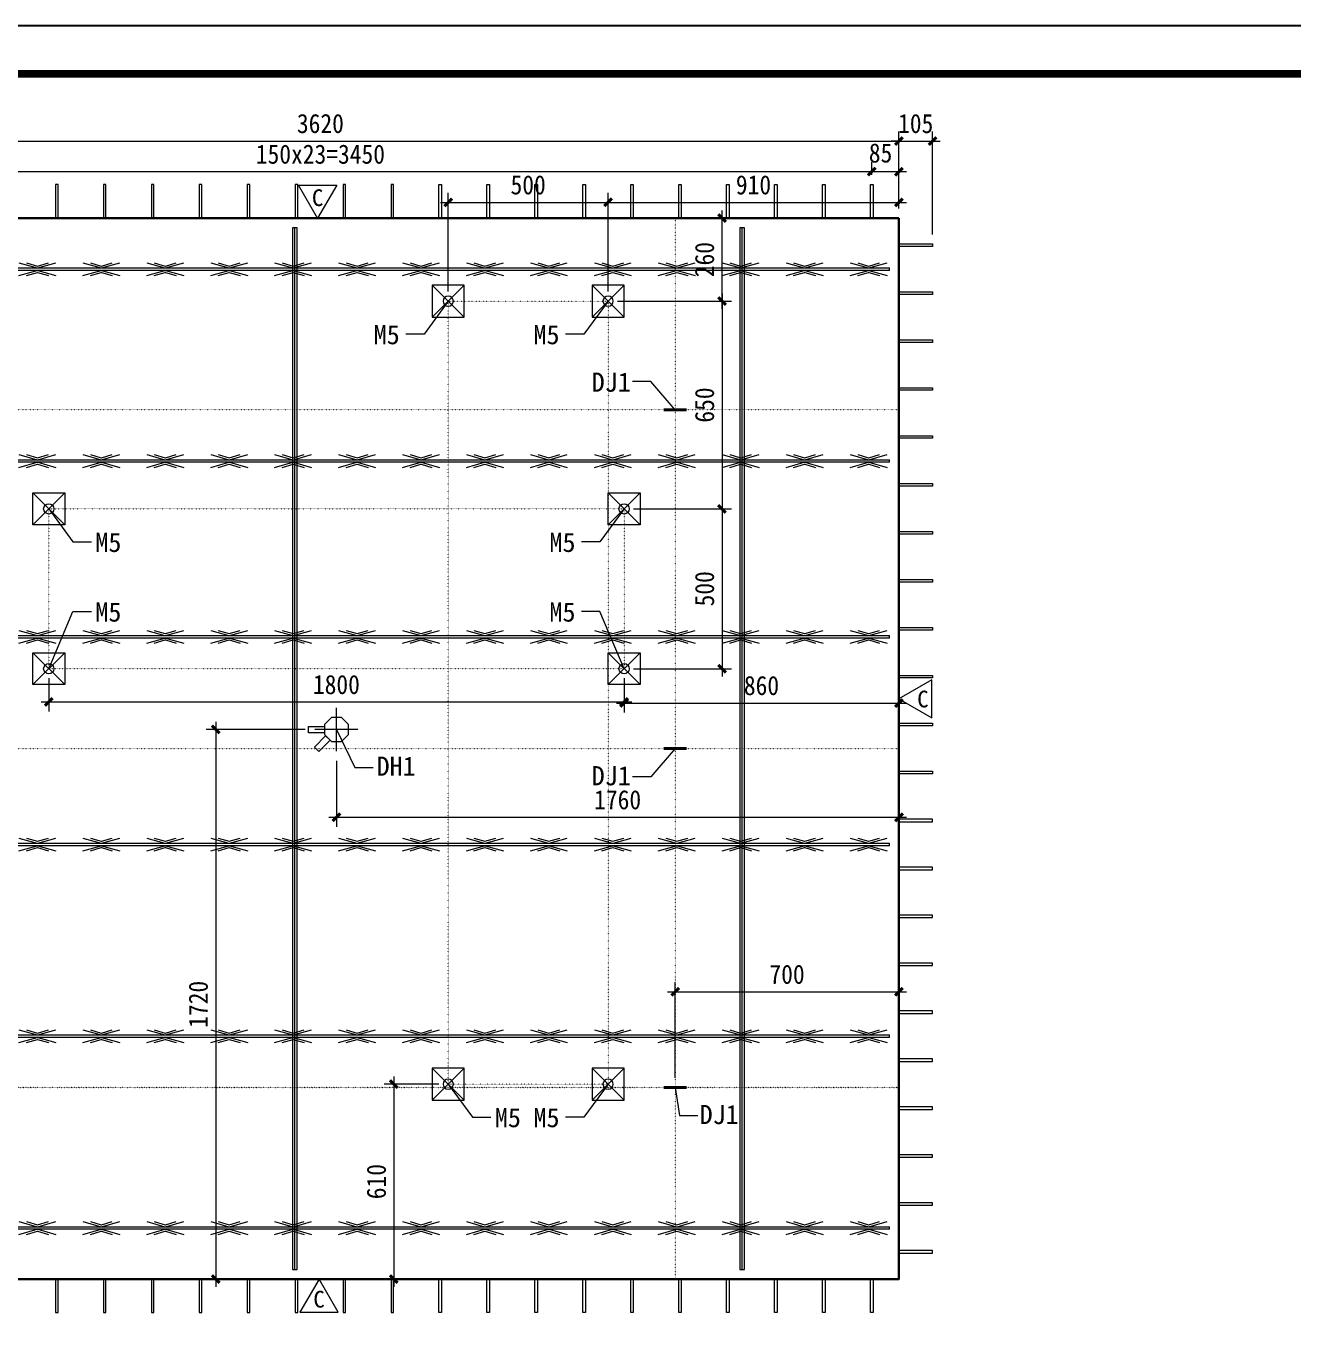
# Model space of a CAD drawing. Header units: millimetres. Extents: x 1735 to 53087, y 855 to 10491.
# Drawn here: x 20323 to 24288, y 6433 to 10491 of the extents above; entities that cross this region are included whole.
import ezdxf
from ezdxf.enums import TextEntityAlignment as Align

# ---------------------------------------------------------------- set-up
doc = ezdxf.new("R2010")
doc.units = ezdxf.units.MM
doc.linetypes.add('DOT', pattern=[0.25, 0, -0.25])
for name, color, linetype in [('EQUIP-照明', 3, 'Continuous'), ('ERECTIONMARK', 8, 'Continuous'), ('图框2', 1, 'Continuous'), ('图框线', 7, 'Continuous'), ('桁架', 4, 'Continuous'), ('钢筋', 7, 'Continuous')]:
    doc.layers.add(name, color=color, linetype=linetype)
for name, color, linetype, lineweight in [('YG-标注', 151, 'Continuous', 15), ('YZ-文字', 4, 'Continuous', 13), ('YZ-符号', 96, 'Continuous', 9), ('墙板支撑', 7, 'Continuous', 15), ('轮廓线', 2, 'Continuous', 13)]:
    doc.layers.add(name, color=color, linetype=linetype, lineweight=lineweight)
doc.styles.add('YZ-样式 2', font='simhei.ttf', dxfattribs={"width": 0.9})
doc.styles.add('图签-黑体', font='simhei.ttf')
doc.styles.add('黑体', font='simhei.ttf')
doc.dimstyles.new('m_sc-10', dxfattribs={"dimtxt": 65, "dimasz": 30, "dimexe": 20, "dimexo": 30, "dimgap": 20, "dimtad": 1, "dimdec": 0, "dimzin": 1, "dimdsep": 46, "dimtxsty": '黑体', "dimblk": 'ARCHTICK', "dimcen": 250, "dimdle": 10, "dimclrd": 256, "dimclre": 256, "dimclrt": 7, "dimazin": 0, "dimtfac": 1, "dimtdec": 0, "dimtix": 1, "dimtmove": 2, "dimatfit": 2, "dimldrblk": 'ARCHTICK', "dimfxl": 1, "dimlwd": -1, "dimlwe": -1, "dimarcsym": 0})
doc.dimstyles.new('YZ-30', dxfattribs={"dimscale": 30, "dimtxt": 2, "dimasz": 0.8, "dimexe": 1, "dimexo": 1, "dimgap": 0.8, "dimtad": 1, "dimdec": 0, "dimzin": 1, "dimdsep": 46, "dimtxsty": 'YZ-样式 2', "dimblk": 'ARCHTICK', "dimcen": 250, "dimdle": 0.8, "dimclrd": 151, "dimclre": 151, "dimclrt": 7, "dimazin": 0, "dimtfac": 1, "dimtdec": 0, "dimtix": 1, "dimtmove": 2, "dimatfit": 2, "dimldrblk": 'ARCHTICK', "dimfxl": 1, "dimlwd": 9, "dimlwe": 9, "dimarcsym": 0})

# ---------------------------------------------------------------- blocks, each defined once
blk = doc.blocks.new('_ArchTick')
at = {"color": 0, "linetype": 'ByBlock', "const_width": 0.4}
blk.add_lwpolyline([(-0.5, -0.5), (0.5, 0.5)], dxfattribs=at)
blk = doc.blocks.new('*D177')
at = {"layer": 'Defpoints', "color": 0, "ltscale": 30, "transparency": 16777216}
for p in [(21294.4, 8222.3), (23054.4, 8202.2), (23054.4, 8015.3)]:
    blk.add_point(p, dxfattribs=at)
at = {"layer": 'YG-标注', "color": 151, "lineweight": 9, "ltscale": 30, "transparency": 16777216}
for p, q in [((21294.4, 8192.3), (21294.4, 7985.3)), ((23054.4, 8172.2), (23054.4, 7985.3)), ((21270.4, 8015.3), (23078.4, 8015.3))]:
    blk.add_line(p, q, dxfattribs=at)
at = {"layer": 'YG-标注', "color": 151, "lineweight": 9, "ltscale": 30, "transparency": 16777216, "xscale": 24, "yscale": 24, "zscale": 24, "rotation": 180}
blk.add_blockref('_ArchTick', (21294.4, 8015.3), dxfattribs=at)
at = {"layer": 'YG-标注', "color": 151, "lineweight": 9, "ltscale": 30, "transparency": 16777216, "xscale": 24, "yscale": 24, "zscale": 24}
blk.add_blockref('_ArchTick', (23054.4, 8015.3), dxfattribs=at)
at = {"layer": 'YG-标注', "color": 7, "ltscale": 30, "transparency": 16777216, "insert": (22174.4, 8069.7), "char_height": 60, "attachment_point": 5, "style": 'YZ-样式 2'}
blk.add_mtext('1760', dxfattribs=at)
blk = doc.blocks.new('*D217')
at = {"layer": 'Defpoints', "color": 0, "ltscale": 30, "transparency": 16777216}
for p in [(23054.4, 10131.3), (19434.4, 9890.2), (23054.4, 9890.2)]:
    blk.add_point(p, dxfattribs=at)
at = {"layer": 'YG-标注', "color": 151, "lineweight": 9, "ltscale": 30, "transparency": 16777216}
for p, q in [((19434.4, 9920.2), (19434.4, 10161.3)), ((23054.4, 9920.2), (23054.4, 10161.3)), ((19410.4, 10131.3), (23078.4, 10131.3))]:
    blk.add_line(p, q, dxfattribs=at)
at = {"layer": 'YG-标注', "color": 151, "lineweight": 9, "ltscale": 30, "transparency": 16777216, "xscale": 24, "yscale": 24, "zscale": 24, "rotation": 180}
blk.add_blockref('_ArchTick', (19434.4, 10131.3), dxfattribs=at)
at = {"layer": 'YG-标注', "color": 151, "lineweight": 9, "ltscale": 30, "transparency": 16777216, "xscale": 24, "yscale": 24, "zscale": 24}
blk.add_blockref('_ArchTick', (23054.4, 10131.3), dxfattribs=at)
at = {"layer": 'YG-标注', "color": 7, "lineweight": 9, "ltscale": 30, "transparency": 16777216, "insert": (21244.4, 10185.7), "char_height": 60, "attachment_point": 5, "style": 'YZ-样式 2'}
blk.add_mtext('3620', dxfattribs=at)
blk = doc.blocks.new('*D218')
at = {"layer": 'Defpoints', "color": 0, "ltscale": 30, "transparency": 16777216}
for p in [(23159.4, 10131.3), (23054.4, 9890.2), (23159.4, 9809.2)]:
    blk.add_point(p, dxfattribs=at)
at = {"layer": 'YG-标注', "color": 151, "lineweight": 9, "ltscale": 30, "transparency": 16777216}
for p, q in [((23054.4, 9920.2), (23054.4, 10161.3)), ((23159.4, 9839.2), (23159.4, 10161.3)), ((23054.4, 10131.3), (23030.4, 10131.3)), ((23054.4, 10131.3), (23159.4, 10131.3)), ((23159.4, 10131.3), (23183.4, 10131.3))]:
    blk.add_line(p, q, dxfattribs=at)
at = {"layer": 'YG-标注', "color": 151, "lineweight": 9, "ltscale": 30, "transparency": 16777216, "xscale": 24, "yscale": 24, "zscale": 24}
blk.add_blockref('_ArchTick', (23054.4, 10131.3), dxfattribs=at)
at = {"layer": 'YG-标注', "color": 151, "lineweight": 9, "ltscale": 30, "transparency": 16777216, "xscale": 24, "yscale": 24, "zscale": 24, "rotation": 180}
blk.add_blockref('_ArchTick', (23159.4, 10131.3), dxfattribs=at)
at = {"layer": 'YG-标注', "color": 7, "ltscale": 30, "transparency": 16777216, "insert": (23106.9, 10185.7), "char_height": 60, "attachment_point": 5, "style": 'YZ-样式 2'}
blk.add_mtext('105', dxfattribs=at)
blk = doc.blocks.new('*D219')
at = {"layer": 'Defpoints', "color": 0, "ltscale": 30, "transparency": 16777216}
for p in [(23054.4, 10035.5), (22969.4, 9995.2), (23054.4, 9890.2)]:
    blk.add_point(p, dxfattribs=at)
at = {"layer": 'YG-标注', "color": 151, "lineweight": 9, "ltscale": 30, "transparency": 16777216}
for p, q in [((22945.4, 10035.5), (23078.4, 10035.5)), ((22969.4, 10025.2), (22969.4, 10065.5)), ((23054.4, 9920.2), (23054.4, 10065.5))]:
    blk.add_line(p, q, dxfattribs=at)
at = {"layer": 'YG-标注', "color": 151, "lineweight": 9, "ltscale": 30, "transparency": 16777216, "xscale": 24, "yscale": 24, "zscale": 24, "rotation": 180}
blk.add_blockref('_ArchTick', (22969.4, 10035.5), dxfattribs=at)
at = {"layer": 'YG-标注', "color": 151, "lineweight": 9, "ltscale": 30, "transparency": 16777216, "xscale": 24, "yscale": 24, "zscale": 24}
blk.add_blockref('_ArchTick', (23054.4, 10035.5), dxfattribs=at)
at = {"layer": 'YG-标注', "color": 7, "ltscale": 30, "transparency": 16777216, "insert": (22997, 10093.5), "char_height": 60, "attachment_point": 5, "style": 'YZ-样式 2'}
blk.add_mtext('85', dxfattribs=at)
blk = doc.blocks.new('*D220')
at = {"layer": 'Defpoints', "color": 0, "ltscale": 30, "transparency": 16777216}
for p in [(22969.4, 10035.5), (19519.4, 9995.2), (22969.4, 9995.2)]:
    blk.add_point(p, dxfattribs=at)
at = {"layer": 'YG-标注', "color": 151, "lineweight": 9, "ltscale": 30, "transparency": 16777216}
for p, q in [((19495.4, 10035.5), (22993.4, 10035.5)), ((19519.4, 10025.2), (19519.4, 10065.5)), ((22969.4, 10025.2), (22969.4, 10065.5))]:
    blk.add_line(p, q, dxfattribs=at)
at = {"layer": 'YG-标注', "color": 151, "lineweight": 9, "ltscale": 30, "transparency": 16777216, "xscale": 24, "yscale": 24, "zscale": 24, "rotation": 180}
blk.add_blockref('_ArchTick', (19519.4, 10035.5), dxfattribs=at)
at = {"layer": 'YG-标注', "color": 151, "lineweight": 9, "ltscale": 30, "transparency": 16777216, "xscale": 24, "yscale": 24, "zscale": 24}
blk.add_blockref('_ArchTick', (22969.4, 10035.5), dxfattribs=at)
at = {"layer": 'YG-标注', "color": 7, "ltscale": 30, "transparency": 16777216, "insert": (21244.4, 10089.8), "char_height": 60, "attachment_point": 5, "style": 'YZ-样式 2'}
blk.add_mtext('150x23=3450', dxfattribs=at)
blk = doc.blocks.new('*D222')
at = {"layer": 'Defpoints', "color": 0, "ltscale": 30, "transparency": 16777216}
for p in [(23054.4, 7469.1), (23054.4, 7313), (22354.4, 7170.2)]:
    blk.add_point(p, dxfattribs=at)
at = {"layer": 'YG-标注', "color": 151, "lineweight": 9, "ltscale": 30, "transparency": 16777216}
for p, q in [((22330.4, 7469.1), (23078.4, 7469.1)), ((22354.4, 7200.2), (22354.4, 7499.1)), ((23054.4, 7343), (23054.4, 7499.1))]:
    blk.add_line(p, q, dxfattribs=at)
at = {"layer": 'YG-标注', "color": 151, "lineweight": 9, "ltscale": 30, "transparency": 16777216, "xscale": 24, "yscale": 24, "zscale": 24, "rotation": 180}
blk.add_blockref('_ArchTick', (22354.4, 7469.1), dxfattribs=at)
at = {"layer": 'YG-标注', "color": 151, "lineweight": 9, "ltscale": 30, "transparency": 16777216, "xscale": 24, "yscale": 24, "zscale": 24}
blk.add_blockref('_ArchTick', (23054.4, 7469.1), dxfattribs=at)
at = {"layer": 'YG-标注', "color": 7, "lineweight": 9, "ltscale": 30, "transparency": 16777216, "insert": (22704.4, 7523.5), "char_height": 60, "attachment_point": 5, "style": 'YZ-样式 2'}
blk.add_mtext('700', dxfattribs=at)
blk = doc.blocks.new('A$C534605DC')
at = {"layer": '桁架', "color": 4, "lineweight": 9}
for p, q in [((-3560, 4), (-3560, -4)), ((0, -4), (0, 4))]:
    blk.add_line(p, q, dxfattribs=at)
for points in [[(-3560, 4), (0, 4)], [(-3523.2, 20), (-3466.3, 4), (-3464.5, 4), (-3407.6, 20)], [(-3499.7, 20), (-3465.5, 10), (-3465.2, 10), (-3431.1, 20)], [(-3323.2, 20), (-3266.3, 4), (-3264.5, 4), (-3207.6, 20)], [(-3299.7, 20), (-3265.5, 10), (-3265.2, 10), (-3231.1, 20)], [(-3123.2, 20), (-3066.3, 4), (-3064.5, 4), (-3007.6, 20)], [(-3099.7, 20), (-3065.5, 10), (-3065.2, 10), (-3031.1, 20)], [(-2923.2, 20), (-2866.3, 4), (-2864.5, 4), (-2807.6, 20)], [(-2899.7, 20), (-2865.5, 10), (-2865.2, 10), (-2831.1, 20)], [(-2723.2, 20), (-2666.3, 4), (-2664.5, 4), (-2607.6, 20)], [(-2699.7, 20), (-2665.5, 10), (-2665.2, 10), (-2631.1, 20)], [(-2523.2, 20), (-2466.3, 4), (-2464.5, 4), (-2407.6, 20)], [(-2499.7, 20), (-2465.5, 10), (-2465.2, 10), (-2431.1, 20)], [(-2323.2, 20), (-2266.3, 4), (-2264.5, 4), (-2207.6, 20)], [(-2299.7, 20), (-2265.5, 10), (-2265.2, 10), (-2231.1, 20)], [(-2123.2, 20), (-2066.3, 4), (-2064.5, 4), (-2007.6, 20)], [(-2099.7, 20), (-2065.5, 10), (-2065.2, 10), (-2031.1, 20)], [(-1923.2, 20), (-1866.3, 4), (-1864.5, 4), (-1807.6, 20)], [(-1899.7, 20), (-1865.5, 10), (-1865.2, 10), (-1831.1, 20)], [(-1723.2, 20), (-1666.3, 4), (-1664.5, 4), (-1607.6, 20)], [(-1699.7, 20), (-1665.5, 10), (-1665.2, 10), (-1631.1, 20)], [(-1523.2, 20), (-1466.3, 4), (-1464.5, 4), (-1407.6, 20)], [(-1499.7, 20), (-1465.5, 10), (-1465.2, 10), (-1431.1, 20)], [(-1323.2, 20), (-1266.3, 4), (-1264.5, 4), (-1207.6, 20)], [(-1299.7, 20), (-1265.5, 10), (-1265.2, 10), (-1231.1, 20)], [(-1123.2, 20), (-1066.3, 4), (-1064.5, 4), (-1007.6, 20)], [(-1099.7, 20), (-1065.5, 10), (-1065.2, 10), (-1031.1, 20)], [(-922.9, 20), (-866, 4), (-864.1, 4), (-807.3, 20)], [(-899.4, 20), (-865.2, 10), (-864.9, 10), (-830.8, 20)], [(-722.9, 20), (-666, 4), (-664.1, 4), (-607.3, 20)], [(-699.4, 20), (-665.2, 10), (-664.9, 10), (-630.8, 20)], [(-522.9, 20), (-466, 4), (-464.1, 4), (-407.3, 20)], [(-499.4, 20), (-465.2, 10), (-464.9, 10), (-430.8, 20)], [(-322.9, 20), (-266, 4), (-264.1, 4), (-207.3, 20)], [(-299.4, 20), (-265.2, 10), (-264.9, 10), (-230.8, 20)], [(-122.4, 20), (-65.5, 4), (-63.7, 4), (-6.8, 20)], [(-98.9, 20), (-64.8, 10), (-64.4, 10), (-30.3, 20)], [(0, -4), (-3560, -4)], [(-3523.2, -20), (-3466.3, -4), (-3464.5, -4), (-3407.6, -20)], [(-3499.7, -20), (-3465.5, -10), (-3465.2, -10), (-3431.1, -20)], [(-3323.2, -20), (-3266.3, -4), (-3264.5, -4), (-3207.6, -20)], [(-3299.7, -20), (-3265.5, -10), (-3265.2, -10), (-3231.1, -20)], [(-3123.2, -20), (-3066.3, -4), (-3064.5, -4), (-3007.6, -20)], [(-3099.7, -20), (-3065.5, -10), (-3065.2, -10), (-3031.1, -20)], [(-2923.2, -20), (-2866.3, -4), (-2864.5, -4), (-2807.6, -20)], [(-2899.7, -20), (-2865.5, -10), (-2865.2, -10), (-2831.1, -20)], [(-2723.2, -20), (-2666.3, -4), (-2664.5, -4), (-2607.6, -20)], [(-2699.7, -20), (-2665.5, -10), (-2665.2, -10), (-2631.1, -20)], [(-2523.2, -20), (-2466.3, -4), (-2464.5, -4), (-2407.6, -20)], [(-2499.7, -20), (-2465.5, -10), (-2465.2, -10), (-2431.1, -20)], [(-2323.2, -20), (-2266.3, -4), (-2264.5, -4), (-2207.6, -20)], [(-2299.7, -20), (-2265.5, -10), (-2265.2, -10), (-2231.1, -20)], [(-2123.2, -20), (-2066.3, -4), (-2064.5, -4), (-2007.6, -20)], [(-2099.7, -20), (-2065.5, -10), (-2065.2, -10), (-2031.1, -20)], [(-1923.2, -20), (-1866.3, -4), (-1864.5, -4), (-1807.6, -20)], [(-1899.7, -20), (-1865.5, -10), (-1865.2, -10), (-1831.1, -20)], [(-1723.2, -20), (-1666.3, -4), (-1664.5, -4), (-1607.6, -20)], [(-1699.7, -20), (-1665.5, -10), (-1665.2, -10), (-1631.1, -20)], [(-1523.2, -20), (-1466.3, -4), (-1464.5, -4), (-1407.6, -20)], [(-1499.7, -20), (-1465.5, -10), (-1465.2, -10), (-1431.1, -20)], [(-1323.2, -20), (-1266.3, -4), (-1264.5, -4), (-1207.6, -20)], [(-1299.7, -20), (-1265.5, -10), (-1265.2, -10), (-1231.1, -20)], [(-1123.2, -20), (-1066.3, -4), (-1064.5, -4), (-1007.6, -20)], [(-1099.7, -20), (-1065.5, -10), (-1065.2, -10), (-1031.1, -20)], [(-922.9, -20), (-866, -4), (-864.1, -4), (-807.3, -20)], [(-899.4, -20), (-865.2, -10), (-864.9, -10), (-830.8, -20)], [(-722.9, -20), (-666, -4), (-664.1, -4), (-607.3, -20)], [(-699.4, -20), (-665.2, -10), (-664.9, -10), (-630.8, -20)], [(-522.9, -20), (-466, -4), (-464.1, -4), (-407.3, -20)], [(-499.4, -20), (-465.2, -10), (-464.9, -10), (-430.8, -20)], [(-322.9, -20), (-266, -4), (-264.1, -4), (-207.3, -20)], [(-299.4, -20), (-265.2, -10), (-264.9, -10), (-230.8, -20)], [(-122.4, -20), (-65.5, -4), (-63.7, -4), (-6.8, -20)], [(-98.9, -20), (-64.8, -10), (-64.4, -10), (-30.3, -20)]]:
    blk.add_lwpolyline(points, dxfattribs=at)
blk = doc.blocks.new('A$C58884BC7')
at = {"layer": '钢筋', "color": 4, "lineweight": 13}
for points in [[(-7.2, 0), (7.3, 0), (7.3, 3200), (7.3, 3260), (-7.2, 3260)], [(-7.2, 3260), (-7.2, 3260), (-7.2, 0)], [(-0.8, 3260), (-0.8, 3200), (-0.8, 0)]]:
    blk.add_lwpolyline(points, dxfattribs=at)
blk = doc.blocks.new('*D246')
at = {"layer": 'Defpoints', "color": 0, "ltscale": 30, "transparency": 16777216}
for p in [(20371.3, 9890.2), (20271.7, 9290.2), (20277.4, 9290.2)]:
    blk.add_point(p, dxfattribs=at)
at = {"layer": 'YG-标注', "color": 151, "lineweight": 9, "ltscale": 30, "transparency": 16777216}
for p, q in [((20271.7, 9914.2), (20271.7, 9266.2)), ((20341.3, 9890.2), (20241.7, 9890.2)), ((20247.4, 9290.2), (20241.7, 9290.2))]:
    blk.add_line(p, q, dxfattribs=at)
at = {"layer": 'YG-标注', "color": 151, "lineweight": 9, "ltscale": 30, "transparency": 16777216, "xscale": 24, "yscale": 24, "zscale": 24}
for p, rotation in [((20271.7, 9890.2), 90), ((20271.7, 9290.2), 270)]:
    blk.add_blockref('_ArchTick', p, dxfattribs=dict(at, rotation=rotation))
at = {"layer": 'YG-标注', "color": 7, "ltscale": 30, "transparency": 16777216, "insert": (20217.4, 9590.2), "char_height": 60, "attachment_point": 5, "rotation": 90, "style": 'YZ-样式 2'}
blk.add_mtext('600', dxfattribs=at)
blk = doc.blocks.new('A$C6C6A476D')
at = {"layer": '墙板支撑', "color": 6, "ltscale": 30}
for p, q in [((50, 50), (-50, -50)), ((-50, 50), (50, -50))]:
    blk.add_line(p, q, dxfattribs=at)
blk.add_lwpolyline([(-50, 50), (50, 50), (50, -50), (-50, -50)], close=True, dxfattribs=at)
blk.add_circle((0, 0), 16, dxfattribs=at)
blk = doc.blocks.new('A$C35D967A2')
at = {"layer": '墙板支撑', "color": 0, "ltscale": 30}
for p in [(50, 50), (550, 50)]:
    blk.add_blockref('A$C6C6A476D', p, dxfattribs=at)
blk = doc.blocks.new('*D250')
at = {"layer": 'Defpoints', "color": 0, "ltscale": 30, "transparency": 16777216}
for p in [(22144.4, 9890.2), (22500.9, 9890.2), (22144.4, 9630.2)]:
    blk.add_point(p, dxfattribs=at)
at = {"layer": 'YG-标注', "color": 151, "lineweight": 9, "ltscale": 30, "transparency": 16777216}
for p, q in [((22500.9, 9606.2), (22500.9, 9914.2)), ((22174.4, 9890.2), (22530.9, 9890.2)), ((22174.4, 9630.2), (22530.9, 9630.2))]:
    blk.add_line(p, q, dxfattribs=at)
at = {"layer": 'YG-标注', "color": 151, "lineweight": 9, "ltscale": 30, "transparency": 16777216, "xscale": 24, "yscale": 24, "zscale": 24}
for p, rotation in [((22500.9, 9890.2), 90), ((22500.9, 9630.2), 270)]:
    blk.add_blockref('_ArchTick', p, dxfattribs=dict(at, rotation=rotation))
at = {"layer": 'YG-标注', "color": 7, "ltscale": 30, "transparency": 16777216, "insert": (22446.5, 9760.2), "char_height": 60, "attachment_point": 5, "rotation": 90, "style": 'YZ-样式 2'}
blk.add_mtext('260', dxfattribs=at)
blk = doc.blocks.new('*D251')
at = {"layer": 'Defpoints', "color": 0, "ltscale": 30, "transparency": 16777216}
for p in [(21644.4, 7180.2), (21474, 6570.2), (21644.4, 6570.2)]:
    blk.add_point(p, dxfattribs=at)
at = {"layer": 'YG-标注', "color": 151, "lineweight": 9, "ltscale": 30, "transparency": 16777216}
for p, q in [((21474, 7204.2), (21474, 6546.2)), ((21614.4, 7180.2), (21444, 7180.2)), ((21614.4, 6570.2), (21444, 6570.2))]:
    blk.add_line(p, q, dxfattribs=at)
at = {"layer": 'YG-标注', "color": 151, "lineweight": 9, "ltscale": 30, "transparency": 16777216, "xscale": 24, "yscale": 24, "zscale": 24}
for p, rotation in [((21474, 7180.2), 90), ((21474, 6570.2), 270)]:
    blk.add_blockref('_ArchTick', p, dxfattribs=dict(at, rotation=rotation))
at = {"layer": 'YG-标注', "color": 7, "ltscale": 30, "transparency": 16777216, "insert": (21419.7, 6875.2), "char_height": 60, "attachment_point": 5, "rotation": 90, "style": 'YZ-样式 2'}
blk.add_mtext('610', dxfattribs=at)
blk = doc.blocks.new('*D252')
at = {"layer": 'Defpoints', "color": 0, "ltscale": 30, "transparency": 16777216}
for p in [(22144.4, 9630.2), (22194.4, 8980.2), (22500.9, 8980.2)]:
    blk.add_point(p, dxfattribs=at)
at = {"layer": 'YG-标注', "color": 151, "lineweight": 9, "ltscale": 30, "transparency": 16777216}
for p, q in [((22174.4, 9630.2), (22530.9, 9630.2)), ((22500.9, 9654.2), (22500.9, 8956.2)), ((22224.4, 8980.2), (22530.9, 8980.2))]:
    blk.add_line(p, q, dxfattribs=at)
at = {"layer": 'YG-标注', "color": 151, "lineweight": 9, "ltscale": 30, "transparency": 16777216, "xscale": 24, "yscale": 24, "zscale": 24}
for p, rotation in [((22500.9, 9630.2), 90), ((22500.9, 8980.2), 270)]:
    blk.add_blockref('_ArchTick', p, dxfattribs=dict(at, rotation=rotation))
at = {"layer": 'YG-标注', "color": 7, "ltscale": 30, "transparency": 16777216, "insert": (22446.5, 9305.2), "char_height": 60, "attachment_point": 5, "rotation": 90, "style": 'YZ-样式 2'}
blk.add_mtext('650', dxfattribs=at)
blk = doc.blocks.new('*D253')
at = {"layer": 'Defpoints', "color": 0, "ltscale": 30, "transparency": 16777216}
for p in [(22194.4, 8980.2), (22194.4, 8480.2), (22500.9, 8480.2)]:
    blk.add_point(p, dxfattribs=at)
at = {"layer": 'YG-标注', "color": 151, "lineweight": 9, "ltscale": 30, "transparency": 16777216}
for p, q in [((22224.4, 8980.2), (22530.9, 8980.2)), ((22500.9, 9004.2), (22500.9, 8456.2)), ((22224.4, 8480.2), (22530.9, 8480.2))]:
    blk.add_line(p, q, dxfattribs=at)
at = {"layer": 'YG-标注', "color": 151, "lineweight": 9, "ltscale": 30, "transparency": 16777216, "xscale": 24, "yscale": 24, "zscale": 24}
for p, rotation in [((22500.9, 8980.2), 90), ((22500.9, 8480.2), 270)]:
    blk.add_blockref('_ArchTick', p, dxfattribs=dict(at, rotation=rotation))
at = {"layer": 'YG-标注', "color": 7, "ltscale": 30, "transparency": 16777216, "insert": (22446.5, 8730.2), "char_height": 60, "attachment_point": 5, "rotation": 90, "style": 'YZ-样式 2'}
blk.add_mtext('500', dxfattribs=at)
blk = doc.blocks.new('*D254')
at = {"layer": 'Defpoints', "color": 0, "ltscale": 30, "transparency": 16777216}
for p in [(22194.4, 8480.2), (23054.4, 8480.2), (23054.4, 8372.7)]:
    blk.add_point(p, dxfattribs=at)
at = {"layer": 'YG-标注', "color": 151, "lineweight": 9, "ltscale": 30, "transparency": 16777216}
for p, q in [((22194.4, 8450.2), (22194.4, 8342.7)), ((23054.4, 8450.2), (23054.4, 8342.7)), ((22170.4, 8372.7), (23078.4, 8372.7))]:
    blk.add_line(p, q, dxfattribs=at)
at = {"layer": 'YG-标注', "color": 151, "lineweight": 9, "ltscale": 30, "transparency": 16777216, "xscale": 24, "yscale": 24, "zscale": 24, "rotation": 180}
blk.add_blockref('_ArchTick', (22194.4, 8372.7), dxfattribs=at)
at = {"layer": 'YG-标注', "color": 151, "lineweight": 9, "ltscale": 30, "transparency": 16777216, "xscale": 24, "yscale": 24, "zscale": 24}
blk.add_blockref('_ArchTick', (23054.4, 8372.7), dxfattribs=at)
at = {"layer": 'YG-标注', "color": 7, "ltscale": 30, "transparency": 16777216, "insert": (22624.4, 8427.1), "char_height": 60, "attachment_point": 5, "style": 'YZ-样式 2'}
blk.add_mtext('860', dxfattribs=at)
blk = doc.blocks.new('*D255')
at = {"layer": 'Defpoints', "color": 0, "ltscale": 30, "transparency": 16777216}
for p in [(22144.4, 9939.4), (21644.4, 9630.2), (22144.4, 9630.2)]:
    blk.add_point(p, dxfattribs=at)
at = {"layer": 'YG-标注', "color": 151, "lineweight": 9, "ltscale": 30, "transparency": 16777216}
for p, q in [((21644.4, 9660.2), (21644.4, 9969.4)), ((22144.4, 9660.2), (22144.4, 9969.4)), ((21620.4, 9939.4), (22168.4, 9939.4))]:
    blk.add_line(p, q, dxfattribs=at)
at = {"layer": 'YG-标注', "color": 151, "lineweight": 9, "ltscale": 30, "transparency": 16777216, "xscale": 24, "yscale": 24, "zscale": 24, "rotation": 180}
blk.add_blockref('_ArchTick', (21644.4, 9939.4), dxfattribs=at)
at = {"layer": 'YG-标注', "color": 151, "lineweight": 9, "ltscale": 30, "transparency": 16777216, "xscale": 24, "yscale": 24, "zscale": 24}
blk.add_blockref('_ArchTick', (22144.4, 9939.4), dxfattribs=at)
at = {"layer": 'YG-标注', "color": 7, "ltscale": 30, "transparency": 16777216, "insert": (21894.4, 9993.8), "char_height": 60, "attachment_point": 5, "style": 'YZ-样式 2'}
blk.add_mtext('500', dxfattribs=at)
blk = doc.blocks.new('*D256')
at = {"layer": 'Defpoints', "color": 0, "ltscale": 30, "transparency": 16777216}
for p in [(23054.4, 9939.4), (23054.4, 9890.2), (22144.4, 9630.2)]:
    blk.add_point(p, dxfattribs=at)
at = {"layer": 'YG-标注', "color": 151, "lineweight": 9, "ltscale": 30, "transparency": 16777216}
for p, q in [((22144.4, 9660.2), (22144.4, 9969.4)), ((23054.4, 9920.2), (23054.4, 9969.4)), ((22120.4, 9939.4), (23078.4, 9939.4))]:
    blk.add_line(p, q, dxfattribs=at)
at = {"layer": 'YG-标注', "color": 151, "lineweight": 9, "ltscale": 30, "transparency": 16777216, "xscale": 24, "yscale": 24, "zscale": 24, "rotation": 180}
blk.add_blockref('_ArchTick', (22144.4, 9939.4), dxfattribs=at)
at = {"layer": 'YG-标注', "color": 151, "lineweight": 9, "ltscale": 30, "transparency": 16777216, "xscale": 24, "yscale": 24, "zscale": 24}
blk.add_blockref('_ArchTick', (23054.4, 9939.4), dxfattribs=at)
at = {"layer": 'YG-标注', "color": 7, "ltscale": 30, "transparency": 16777216, "insert": (22599.4, 9993.8), "char_height": 60, "attachment_point": 5, "style": 'YZ-样式 2'}
blk.add_mtext('910', dxfattribs=at)
blk = doc.blocks.new('*D257')
at = {"layer": 'Defpoints', "color": 0, "ltscale": 30, "transparency": 16777216}
for p in [(20394.4, 8480.2), (22194.4, 8480.2), (20394.4, 8375.9)]:
    blk.add_point(p, dxfattribs=at)
at = {"layer": 'YG-标注', "color": 151, "lineweight": 9, "ltscale": 30, "transparency": 16777216}
for p, q in [((20394.4, 8450.2), (20394.4, 8345.9)), ((22194.4, 8450.2), (22194.4, 8345.9)), ((22218.4, 8375.9), (20370.4, 8375.9))]:
    blk.add_line(p, q, dxfattribs=at)
at = {"layer": 'YG-标注', "color": 151, "lineweight": 9, "ltscale": 30, "transparency": 16777216, "xscale": 24, "yscale": 24, "zscale": 24, "rotation": 180}
blk.add_blockref('_ArchTick', (20394.4, 8375.9), dxfattribs=at)
at = {"layer": 'YG-标注', "color": 151, "lineweight": 9, "ltscale": 30, "transparency": 16777216, "xscale": 24, "yscale": 24, "zscale": 24}
blk.add_blockref('_ArchTick', (22194.4, 8375.9), dxfattribs=at)
at = {"layer": 'YG-标注', "color": 7, "ltscale": 30, "transparency": 16777216, "insert": (21294.4, 8430.2), "char_height": 60, "attachment_point": 5, "style": 'YZ-样式 2'}
blk.add_mtext('1800', dxfattribs=at)
blk = doc.blocks.new('*D258')
at = {"layer": 'Defpoints', "color": 0, "ltscale": 30, "transparency": 16777216}
for p in [(21226.9, 8289.8), (20917, 6570.2), (21226.9, 6570.2)]:
    blk.add_point(p, dxfattribs=at)
at = {"layer": 'YG-标注', "color": 151, "lineweight": 9, "ltscale": 30, "transparency": 16777216}
for p, q in [((21196.9, 8289.8), (20887, 8289.8)), ((20917, 8313.8), (20917, 6546.2)), ((21196.9, 6570.2), (20887, 6570.2))]:
    blk.add_line(p, q, dxfattribs=at)
at = {"layer": 'YG-标注', "color": 151, "lineweight": 9, "ltscale": 30, "transparency": 16777216, "xscale": 24, "yscale": 24, "zscale": 24}
for p, rotation in [((20917, 8289.8), 90), ((20917, 6570.2), 270)]:
    blk.add_blockref('_ArchTick', p, dxfattribs=dict(at, rotation=rotation))
at = {"layer": 'YG-标注', "color": 7, "ltscale": 30, "transparency": 16777216, "insert": (20862.6, 7430), "char_height": 60, "attachment_point": 5, "rotation": 90, "style": 'YZ-样式 2'}
blk.add_mtext('1720', dxfattribs=at)

msp = doc.modelspace()

# ---------------------------------------------------------------- linework, layer by layer
at = {"layer": 'EQUIP-照明', "color": 2, "lineweight": 15}
for p, q in [((21294.4, 8222.3), (21294.4, 8357.3)), ((21361.9, 8289.8), (21226.9, 8289.8))]:
    msp.add_line(p, q, dxfattribs=at)
for points in [[(21331.9, 8305.3), (21310, 8327.3), (21278.9, 8327.3), (21256.9, 8305.3), (21256.9, 8274.2), (21278.9, 8252.3), (21310, 8252.3), (21331.9, 8274.2)], [(21206.9, 8299.8), (21256.9, 8299.8), (21256.9, 8279.8), (21206.9, 8279.8)], [(21239.6, 8220.8), (21275, 8256.2), (21260.8, 8270.3), (21225.5, 8235)]]:
    msp.add_lwpolyline(points, close=True, dxfattribs=at)
at = {"layer": 'ERECTIONMARK', "color": 3, "lineweight": 40}
for p, q in [((22390.2, 9290.2), (22318.7, 9290.2)), ((22390.2, 8230.2), (22318.7, 8230.2)), ((22390.2, 7170.2), (22318.7, 7170.2))]:
    msp.add_line(p, q, dxfattribs=at)
at = {"layer": 'YZ-符号', "color": 253, "linetype": 'DOT', "lineweight": 13, "ltscale": 5}
for p, q in [((22354.4, 9890.2), (22354.4, 6570.2)), ((21644.4, 9630.2), (22144.4, 9630.2)), ((21644.4, 7180.2), (21644.4, 9630.2)), ((22144.4, 9630.2), (22144.4, 7180.2)), ((23054.4, 9290.6), (19434.4, 9290.6)), ((20394.4, 8980.2), (20394.4, 8480.2)), ((20394.4, 8980.2), (22194.4, 8980.2)), ((22194.4, 8980.2), (22194.4, 8480.2)), ((22194.4, 8480.2), (20394.4, 8480.2)), ((23054.4, 8229.7), (19434.4, 8229.7)), ((19434.4, 7169.7), (23054.4, 7169.7)), ((23054.4, 7169.7), (19434.4, 7169.7)), ((22144.4, 7180.2), (21644.4, 7180.2))]:
    msp.add_line(p, q, dxfattribs=at)
at = {"layer": 'YZ-符号', "color": 1, "lineweight": 15}
for points in [[(21235.7, 9890.2), (21176, 9993.6), (21295.4, 9993.6)], [(23054.4, 8386.2), (23157.8, 8326.5), (23157.8, 8445.8)], [(21240.1, 6570.2), (21180.4, 6466.8), (21299.8, 6466.8)]]:
    msp.add_lwpolyline(points, close=True, dxfattribs=at)
at = {"layer": '图框2', "color": 1}
msp.add_lwpolyline([(18155.9, 10491.4), (18155.9, 1581.4), (30755.9, 1581.4), (30755.9, 10491.4)], close=True, dxfattribs=at)
at = {"layer": '图框线', "const_width": 24}
msp.add_lwpolyline([(18456, 10341.4), (30605.9, 10341.4), (30605.9, 1731.4), (18455.9, 1731.4)], close=True, dxfattribs=at)
at = {"layer": '轮廓线', "color": 2, "lineweight": 30}
msp.add_lwpolyline([(23054.4, 9890.2), (23054.4, 6570.2), (19434.4, 6570.2), (19434.4, 9890.2)], close=True, dxfattribs=at)
at = {"layer": '钢筋', "color": 5, "lineweight": 13}
for points in [[(20423.4, 9890.2), (20423.4, 9995.2), (20415.4, 9995.2), (20415.4, 9890.2)], [(20573.4, 9890.2), (20573.4, 9995.2), (20565.4, 9995.2), (20565.4, 9890.2)], [(20723.4, 9890.2), (20723.4, 9995.2), (20715.4, 9995.2), (20715.4, 9890.2)], [(20873.4, 9890.2), (20873.4, 9995.2), (20865.4, 9995.2), (20865.4, 9890.2)], [(21023.4, 9890.2), (21023.4, 9995.2), (21015.4, 9995.2), (21015.4, 9890.2)], [(21173.4, 9890.2), (21173.4, 9995.2), (21165.4, 9995.2), (21165.4, 9890.2)], [(21323.4, 9890.2), (21323.4, 9995.2), (21315.4, 9995.2), (21315.4, 9890.2)], [(21473.4, 9890.2), (21473.4, 9995.2), (21465.4, 9995.2), (21465.4, 9890.2)], [(21615.4, 9890.2), (21615.4, 9995.2), (21623.4, 9995.2), (21623.4, 9890.2)], [(21765.4, 9890.2), (21765.4, 9995.2), (21773.4, 9995.2), (21773.4, 9890.2)], [(21915.4, 9890.2), (21915.4, 9995.2), (21923.4, 9995.2), (21923.4, 9890.2)], [(22065.4, 9890.2), (22065.4, 9995.2), (22073.4, 9995.2), (22073.4, 9890.2)], [(22215.4, 9890.2), (22215.4, 9995.2), (22223.4, 9995.2), (22223.4, 9890.2)], [(22365.4, 9890.2), (22365.4, 9995.2), (22373.4, 9995.2), (22373.4, 9890.2)], [(22515.4, 9890.2), (22515.4, 9995.2), (22523.4, 9995.2), (22523.4, 9890.2)], [(22665.4, 9890.2), (22665.4, 9995.2), (22673.4, 9995.2), (22673.4, 9890.2)], [(22815.4, 9890.2), (22815.4, 9995.2), (22823.4, 9995.2), (22823.4, 9890.2)], [(22965.4, 9890.2), (22965.4, 9995.2), (22973.4, 9995.2), (22973.4, 9890.2)], [(20415.4, 6570.2), (20415.4, 6465.2), (20423.4, 6465.2), (20423.4, 6570.2)], [(20565.4, 6570.2), (20565.4, 6465.2), (20573.4, 6465.2), (20573.4, 6570.2)], [(20715.4, 6570.2), (20715.4, 6465.2), (20723.4, 6465.2), (20723.4, 6570.2)], [(20865.4, 6570.2), (20865.4, 6465.2), (20873.4, 6465.2), (20873.4, 6570.2)], [(21015.4, 6570.2), (21015.4, 6465.2), (21023.4, 6465.2), (21023.4, 6570.2)], [(21165.4, 6570.2), (21165.4, 6465.2), (21173.4, 6465.2), (21173.4, 6570.2)], [(21315.4, 6570.2), (21315.4, 6465.2), (21323.4, 6465.2), (21323.4, 6570.2)], [(21465.4, 6570.2), (21465.4, 6465.2), (21473.4, 6465.2), (21473.4, 6570.2)], [(21623.4, 6570.2), (21623.4, 6465.2), (21615.4, 6465.2), (21615.4, 6570.2)], [(21773.4, 6570.2), (21773.4, 6465.2), (21765.4, 6465.2), (21765.4, 6570.2)], [(21923.4, 6570.2), (21923.4, 6465.2), (21915.4, 6465.2), (21915.4, 6570.2)], [(22073.4, 6570.2), (22073.4, 6465.2), (22065.4, 6465.2), (22065.4, 6570.2)], [(22223.4, 6570.2), (22223.4, 6465.2), (22215.4, 6465.2), (22215.4, 6570.2)], [(22373.4, 6570.2), (22373.4, 6465.2), (22365.4, 6465.2), (22365.4, 6570.2)], [(22523.4, 6570.2), (22523.4, 6465.2), (22515.4, 6465.2), (22515.4, 6570.2)], [(22673.4, 6570.2), (22673.4, 6465.2), (22665.4, 6465.2), (22665.4, 6570.2)], [(22823.4, 6570.2), (22823.4, 6465.2), (22815.4, 6465.2), (22815.4, 6570.2)], [(22973.4, 6570.2), (22973.4, 6465.2), (22965.4, 6465.2), (22965.4, 6570.2)]]:
    msp.add_lwpolyline(points, dxfattribs=at)
at = {"layer": '钢筋', "color": 1, "lineweight": 13}
for points in [[(23054.4, 9809.2), (23159.4, 9809.2), (23159.4, 9801.2), (23054.4, 9801.2)], [(23054.4, 9659.2), (23159.4, 9659.2), (23159.4, 9651.2), (23054.4, 9651.2)], [(23054.4, 9509.2), (23159.4, 9509.2), (23159.4, 9501.2), (23054.4, 9501.2)], [(23054.4, 9359.2), (23159.4, 9359.2), (23159.4, 9351.2), (23054.4, 9351.2)], [(23054.4, 9209.2), (23159.4, 9209.2), (23159.4, 9201.2), (23054.4, 9201.2)], [(23054.4, 9059.2), (23159.4, 9059.2), (23159.4, 9051.2), (23054.4, 9051.2)], [(23054.4, 8909.2), (23159.4, 8909.2), (23159.4, 8901.2), (23054.4, 8901.2)], [(23054.4, 8759.2), (23159.4, 8759.2), (23159.4, 8751.2), (23054.4, 8751.2)], [(23054.4, 8609.2), (23159.4, 8609.2), (23159.4, 8601.2), (23054.4, 8601.2)], [(23054.4, 8459.2), (23159.4, 8459.2), (23159.4, 8451.2), (23054.4, 8451.2)], [(23054.4, 8309.2), (23159.4, 8309.2), (23159.4, 8301.2), (23054.4, 8301.2)], [(23054.4, 8159.2), (23159.4, 8159.2), (23159.4, 8151.2), (23054.4, 8151.2)], [(23054.4, 8001.2), (23159.4, 8001.2), (23159.4, 8009.2), (23054.4, 8009.2)], [(23054.4, 7851.2), (23159.4, 7851.2), (23159.4, 7859.2), (23054.4, 7859.2)], [(23054.4, 7701.2), (23159.4, 7701.2), (23159.4, 7709.2), (23054.4, 7709.2)], [(23054.4, 7551.2), (23159.4, 7551.2), (23159.4, 7559.2), (23054.4, 7559.2)], [(23054.4, 7401.2), (23159.4, 7401.2), (23159.4, 7409.2), (23054.4, 7409.2)], [(23054.4, 7251.2), (23159.4, 7251.2), (23159.4, 7259.2), (23054.4, 7259.2)], [(23054.4, 7101.2), (23159.4, 7101.2), (23159.4, 7109.2), (23054.4, 7109.2)], [(23054.4, 6951.2), (23159.4, 6951.2), (23159.4, 6959.2), (23054.4, 6959.2)], [(23054.4, 6801.2), (23159.4, 6801.2), (23159.4, 6809.2), (23054.4, 6809.2)], [(23054.4, 6651.2), (23159.4, 6651.2), (23159.4, 6659.2), (23054.4, 6659.2)]]:
    msp.add_lwpolyline(points, dxfattribs=at)

# ---------------------------------------------------------------- block references
at = {"layer": 'YG-标注', "color": 0, "ltscale": 30}
for p in [(21164.3, 6599.8), (22564.2, 6599.8)]:
    msp.add_blockref('A$C58884BC7', p, dxfattribs=at)
at = {"layer": '墙板支撑', "xscale": -1}
for p in [(22194.4, 9580.2), (22194.4, 7130.2)]:
    msp.add_blockref('A$C35D967A2', p, dxfattribs=at)
at = {"layer": '墙板支撑', "rotation": 270}
for p in [(20344.4, 9030.2), (22144.4, 9030.2)]:
    msp.add_blockref('A$C35D967A2', p, dxfattribs=at)
at = {"layer": '钢筋', "color": 0, "ltscale": 30}
for p in [(23024.4, 9730.2), (23024.4, 9130.2), (23024.4, 8580.2), (23024.4, 7930.2), (23024.4, 7330.2), (23024.4, 6730.2)]:
    msp.add_blockref('A$C534605DC', p, dxfattribs=at)

# ---------------------------------------------------------------- texts
at = {"layer": 'YZ-文字', "style": '黑体'}
for s, p in [('M5', (21411, 9525.4)), ('M5', (21911, 9525.4)), ('DJ1', (22093.1, 9376.9)), ('M5', (20540.2, 8875.4)), ('M5', (21961, 8875.4)), ('M5', (20540.2, 8657.5)), ('M5', (21961, 8657.5)), ('DH1', (21420.1, 8175.2)), ('DJ1', (22093.1, 8145.2)), ('M5', (21790.2, 7075.4)), ('M5', (21911, 7075.4)), ('DJ1', (22430.8, 7085.2))]:
    msp.add_text(s, height=60, dxfattribs=at).set_placement(p, align=Align.MIDDLE_LEFT)
at = {"layer": 'YZ-符号', "color": 1, "lineweight": 15, "style": '图签-黑体'}
for p in [(21217.8, 9927.7), (23111.5, 8359), (21222.2, 6481.1)]:
    msp.add_text('C', height=52.5, dxfattribs=at).set_placement(p)

# ---------------------------------------------------------------- dimensions: what is measured, and where the dimension line sits
at = {"layer": 'YG-标注', "color": 0, "lineweight": 9, "ltscale": 30}
for base, p1, p2, picture, middle in [((23054.4, 10131.3), (19434.4, 9890.2), (23054.4, 9890.2), '*D217', (21244.4, 10185.7)), ((23054.4, 7469.1), (22354.4, 7170.2), (23054.4, 7313), '*D222', (22704.4, 7523.5))]:
    dim = msp.add_linear_dim(base=base, p1=p1, p2=p2, dimstyle='YZ-30', dxfattribs=at)
    dim.commit()
    dim.dimension.update_dxf_attribs({"geometry": picture, "text_midpoint": middle})
at = {"layer": 'YG-标注', "color": 0, "ltscale": 30}
for base, p1, p2, picture, middle in [((23159.4, 10131.3), (23054.4, 9890.2), (23159.4, 9809.2), '*D218', (23106.9, 10185.7)), ((22144.4, 9939.4), (21644.4, 9630.2), (22144.4, 9630.2), '*D255', (21894.4, 9993.8)), ((23054.4, 9939.4), (22144.4, 9630.2), (23054.4, 9890.2), '*D256', (22599.4, 9993.8)), ((20394.4, 8375.9), (22194.4, 8480.2), (20394.4, 8480.2), '*D257', (21294.4, 8430.2)), ((23054.4, 8372.7), (22194.4, 8480.2), (23054.4, 8480.2), '*D254', (22624.4, 8427.1)), ((23054.4, 8015.3), (21294.4, 8222.3), (23054.4, 8202.2), '*D177', (22174.4, 8069.7))]:
    dim = msp.add_linear_dim(base=base, p1=p1, p2=p2, dimstyle='YZ-30', dxfattribs=at)
    dim.commit()
    dim.dimension.update_dxf_attribs({"geometry": picture, "text_midpoint": middle})
dim = msp.add_linear_dim(base=(22969.4, 10035.5), p1=(19519.4, 9995.2), p2=(22969.4, 9995.2), text='150x23=<>', dimstyle='YZ-30', dxfattribs=at)
dim.commit()
dim.dimension.update_dxf_attribs({"geometry": '*D220', "text_midpoint": (21244.4, 10089.8)})
dim = msp.add_linear_dim(base=(23054.4, 10035.5), p1=(22969.4, 9995.2), p2=(23054.4, 9890.2), dimstyle='YZ-30', dxfattribs=at)
dim.commit()
dim.dimension.update_dxf_attribs({"geometry": '*D219', "text_midpoint": (22997, 10093.5), "dimtype": 160})
for base, p1, p2, picture, middle in [((20271.7, 9290.2), (20371.3, 9890.2), (20277.4, 9290.2), '*D246', (20217.4, 9590.2)), ((22500.9, 9890.2), (22144.4, 9630.2), (22144.4, 9890.2), '*D250', (22446.5, 9760.2)), ((22500.9, 8980.2), (22144.4, 9630.2), (22194.4, 8980.2), '*D252', (22446.5, 9305.2)), ((22500.9, 8480.2), (22194.4, 8980.2), (22194.4, 8480.2), '*D253', (22446.5, 8730.2)), ((20917, 6570.2), (21226.9, 8289.8), (21226.9, 6570.2), '*D258', (20862.6, 7430)), ((21474, 6570.2), (21644.4, 7180.2), (21644.4, 6570.2), '*D251', (21419.7, 6875.2))]:
    dim = msp.add_linear_dim(base=base, p1=p1, p2=p2, angle=90, dimstyle='YZ-30', dxfattribs=at)
    dim.commit()
    dim.dimension.update_dxf_attribs({"geometry": picture, "text_midpoint": middle})

# ---------------------------------------------------------------- leaders
at = {"layer": 'YZ-符号', "lineweight": 13}
for points in [[(21644.4, 9630.2), (21568.7, 9527.1), (21511.2, 9527.1)], [(22144.4, 9630.2), (22068.7, 9527.1), (22011.2, 9527.1)], [(22354.4, 9290.2), (22278.7, 9378.6), (22221.2, 9378.6)], [(20394.4, 8980.2), (20470.1, 8877.1), (20527.7, 8877.1)], [(22194.4, 8980.2), (22118.7, 8877.1), (22061.2, 8877.1)], [(20394.4, 8480.2), (20470.1, 8659.2), (20527.7, 8659.2)], [(22194.4, 8480.2), (22118.7, 8659.2), (22061.2, 8659.2)], [(21294.4, 8289.8), (21352, 8171.5), (21409.5, 8171.5)], [(22354.4, 8230.2), (22278.7, 8141.8), (22221.2, 8141.8)], [(21644.4, 7180.2), (21720.1, 7077.1), (21777.7, 7077.1)], [(22144.4, 7180.2), (22068.7, 7077.1), (22011.2, 7077.1)], [(22354.4, 7170.2), (22368.1, 7081.8), (22425.7, 7081.8)]]:
    msp.add_leader(points, dimstyle='m_sc-10', override={"dimasz": 5, "dimldrblk": 'Dot'}, dxfattribs=at)

doc.saveas('drawing.dxf')
